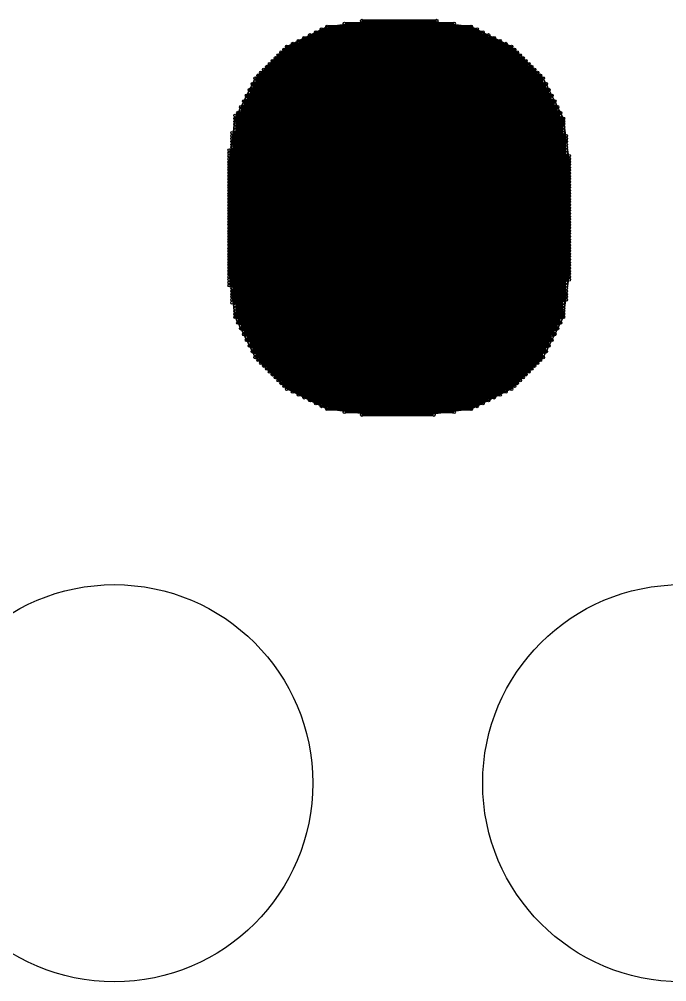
# Model space of a CAD drawing. Extents: x 0 to 126, y 0 to 22.
# Drawn here: x 12.512 to 13.083, y 12.113 to 12.963 of the extents above; entities that cross this region are included whole.
import ezdxf

# ---------------------------------------------------------------- set-up
doc = ezdxf.new("R2010")
doc.units = 0
doc.layers.get('0').update_dxf_attribs({"linetype": 'CONTINUOUS'})
doc.layers.add('SEEEDSTUDIOXIAONRF52840V1_1_GTS', color=9, linetype='CONTINUOUS')

# ---------------------------------------------------------------- blocks, each defined once
blk = doc.blocks.new('ROUND_54')
blk.add_circle((0, 0), 0.17526)
blk = doc.blocks.new('ROUND_2')
blk.add_circle((0, 0), 0)
blk = doc.blocks.new('ROUND_1')
blk.add_circle((0, 0), 0.00127)

msp = doc.modelspace()

# ---------------------------------------------------------------- linework, layer by layer
at = {"layer": 'SEEEDSTUDIOXIAONRF52840V1_1_GTS', "const_width": 0.00254}
for points in [[(12.91082, 12.95654), (12.78382, 12.95654)], [(12.79906, 12.95908), (12.89558, 12.95908)], [(12.88034, 12.96162), (12.8143, 12.96162)], [(12.76858, 12.94892), (12.92606, 12.94892)], [(12.92098, 12.95146), (12.77366, 12.95146)], [(12.77874, 12.954), (12.9159, 12.954)], [(12.74826, 12.93876), (12.94638, 12.93876)], [(12.9413, 12.9413), (12.75334, 12.9413)], [(12.75842, 12.94384), (12.93622, 12.94384)], [(12.93114, 12.94638), (12.7635, 12.94638)], [(12.954, 12.93114), (12.74064, 12.93114)], [(12.74318, 12.93368), (12.95146, 12.93368)], [(12.94892, 12.93622), (12.74572, 12.93622)], [(12.73302, 12.92352), (12.96162, 12.92352)], [(12.95908, 12.92606), (12.73556, 12.92606)], [(12.7381, 12.9286), (12.95654, 12.9286)], [(12.72286, 12.91336), (12.97178, 12.91336)], [(12.96924, 12.9159), (12.7254, 12.9159)], [(12.72794, 12.91844), (12.9667, 12.91844)], [(12.96416, 12.92098), (12.73048, 12.92098)], [(12.97686, 12.90574), (12.71778, 12.90574)], [(12.97432, 12.91082), (12.72032, 12.91082)], [(12.72032, 12.90828), (12.97432, 12.90828)], [(12.9794, 12.90066), (12.71524, 12.90066)], [(12.71524, 12.89812), (12.9794, 12.89812)], [(12.71778, 12.9032), (12.97686, 12.9032)], [(12.98448, 12.8905), (12.71016, 12.8905)], [(12.71016, 12.88796), (12.98448, 12.88796)], [(12.98194, 12.89558), (12.7127, 12.89558)], [(12.7127, 12.89304), (12.98194, 12.89304)], [(12.98956, 12.88034), (12.70508, 12.88034)], [(12.98702, 12.88542), (12.70762, 12.88542)], [(12.70762, 12.88288), (12.98702, 12.88288)], [(12.70254, 12.8778), (12.98956, 12.8778)], [(12.9921, 12.87526), (12.70254, 12.87526)], [(12.70254, 12.87272), (12.9921, 12.87272)], [(12.7, 12.86256), (12.9921, 12.86256)], [(12.9921, 12.87018), (12.70254, 12.87018)], [(12.70254, 12.86764), (12.9921, 12.86764)], [(12.9921, 12.8651), (12.70254, 12.8651)], [(12.99464, 12.86002), (12.7, 12.86002)], [(12.7, 12.85748), (12.99464, 12.85748)], [(12.99464, 12.85494), (12.7, 12.85494)], [(12.69746, 12.84732), (12.99464, 12.84732)], [(12.7, 12.8524), (12.99464, 12.8524)], [(12.99464, 12.84986), (12.7, 12.84986)], [(12.99464, 12.84478), (12.69746, 12.84478)], [(12.69746, 12.84224), (12.99718, 12.84224)], [(12.99718, 12.8397), (12.69746, 12.8397)], [(12.69746, 12.83716), (12.99718, 12.83716)], [(12.99718, 12.83462), (12.69746, 12.83462)], [(12.69746, 12.83208), (12.99718, 12.83208)], [(12.99718, 12.82954), (12.69746, 12.82954)], [(12.69746, 12.827), (12.99718, 12.827)], [(12.99718, 12.82446), (12.69746, 12.82446)], [(12.69746, 12.82192), (12.99718, 12.82192)], [(12.99718, 12.81938), (12.69746, 12.81938)], [(12.69746, 12.81684), (12.99718, 12.81684)], [(12.99718, 12.8143), (12.69746, 12.8143)], [(12.69746, 12.81176), (12.99718, 12.81176)], [(12.99718, 12.80922), (12.69746, 12.80922)], [(12.69746, 12.80668), (12.99718, 12.80668)], [(12.99718, 12.80414), (12.69746, 12.80414)], [(12.69746, 12.8016), (12.99718, 12.8016)], [(12.99718, 12.79906), (12.69746, 12.79906)], [(12.69746, 12.79652), (12.99718, 12.79652)], [(12.99718, 12.79398), (12.69746, 12.79398)], [(12.69746, 12.79144), (12.99718, 12.79144)], [(12.99718, 12.7889), (12.69746, 12.7889)], [(12.69746, 12.78636), (12.99718, 12.78636)], [(12.99718, 12.78382), (12.69746, 12.78382)], [(12.69746, 12.78128), (12.99718, 12.78128)], [(12.99718, 12.77874), (12.69746, 12.77874)], [(12.69746, 12.7762), (12.99718, 12.7762)], [(12.99718, 12.77366), (12.69746, 12.77366)], [(12.69746, 12.77112), (12.99718, 12.77112)], [(12.99718, 12.76858), (12.69746, 12.76858)], [(12.69746, 12.76604), (12.99718, 12.76604)], [(12.99718, 12.7635), (12.69746, 12.7635)], [(12.69746, 12.76096), (12.99718, 12.76096)], [(12.99718, 12.75842), (12.69746, 12.75842)], [(12.69746, 12.75588), (12.99718, 12.75588)], [(12.99718, 12.75334), (12.69746, 12.75334)], [(12.69746, 12.7508), (12.99718, 12.7508)], [(12.99718, 12.74826), (12.69746, 12.74826)], [(12.69746, 12.74572), (12.99718, 12.74572)], [(12.99718, 12.74318), (12.69746, 12.74318)], [(12.69746, 12.74064), (12.99718, 12.74064)], [(12.99718, 12.7381), (12.69746, 12.7381)], [(12.69746, 12.73556), (12.99718, 12.73556)], [(12.99718, 12.73302), (12.69746, 12.73302)], [(12.69746, 12.73048), (12.99464, 12.73048)], [(12.99464, 12.72794), (12.69746, 12.72794)], [(12.7, 12.7254), (12.99464, 12.7254)], [(12.99464, 12.72286), (12.7, 12.72286)], [(12.7, 12.72032), (12.99464, 12.72032)], [(12.99464, 12.71778), (12.7, 12.71778)], [(12.7, 12.71524), (12.99464, 12.71524)], [(12.9921, 12.7127), (12.7, 12.7127)], [(12.70254, 12.71016), (12.9921, 12.71016)], [(12.9921, 12.70762), (12.70254, 12.70762)], [(12.70254, 12.70508), (12.9921, 12.70508)], [(12.9921, 12.70254), (12.70254, 12.70254)], [(12.70254, 12.7), (12.9921, 12.7)], [(12.70508, 12.69746), (12.98956, 12.69746)], [(12.98956, 12.69492), (12.70508, 12.69492)], [(12.70762, 12.69238), (12.98702, 12.69238)], [(12.98702, 12.68984), (12.70762, 12.68984)], [(12.71016, 12.6873), (12.98448, 12.6873)], [(12.98448, 12.68476), (12.71016, 12.68476)], [(12.7127, 12.68222), (12.98194, 12.68222)], [(12.98194, 12.67968), (12.7127, 12.67968)], [(12.71524, 12.67714), (12.9794, 12.67714)], [(12.9794, 12.6746), (12.71524, 12.6746)], [(12.71778, 12.67206), (12.97686, 12.67206)], [(12.97686, 12.66952), (12.71778, 12.66952)], [(12.72032, 12.66698), (12.97432, 12.66698)], [(12.97432, 12.66444), (12.72032, 12.66444)], [(12.72286, 12.6619), (12.97178, 12.6619)], [(12.96924, 12.65936), (12.7254, 12.65936)], [(12.72794, 12.65682), (12.9667, 12.65682)], [(12.96416, 12.65428), (12.73048, 12.65428)], [(12.73302, 12.65174), (12.96162, 12.65174)], [(12.95908, 12.6492), (12.73556, 12.6492)], [(12.7381, 12.64666), (12.95654, 12.64666)], [(12.954, 12.64412), (12.74064, 12.64412)], [(12.74318, 12.64158), (12.95146, 12.64158)], [(12.94892, 12.63904), (12.74572, 12.63904)], [(12.74826, 12.6365), (12.94638, 12.6365)], [(12.9413, 12.63396), (12.75334, 12.63396)], [(12.75842, 12.63142), (12.93622, 12.63142)], [(12.93114, 12.62888), (12.7635, 12.62888)], [(12.76858, 12.62634), (12.92606, 12.62634)], [(12.92098, 12.6238), (12.77366, 12.6238)], [(12.77874, 12.62126), (12.9159, 12.62126)], [(12.91082, 12.61872), (12.78382, 12.61872)], [(12.79906, 12.61618), (12.89558, 12.61618)], [(12.8778, 12.61364), (12.8143, 12.61364)]]:
    msp.add_lwpolyline(points, dxfattribs=at)
at = {"layer": 'SEEEDSTUDIOXIAONRF52840V1_1_GTS'}
for points in [[(12.78382, 12.95654), (12.82192, 12.96162)], [(12.82192, 12.96162), (12.87272, 12.96162)], [(12.87272, 12.96162), (12.91082, 12.95654)], [(12.74826, 12.93876), (12.78382, 12.95654)], [(12.91082, 12.95654), (12.94638, 12.93876)], [(12.72032, 12.91082), (12.74826, 12.93876)], [(12.94638, 12.93876), (12.97432, 12.91082)], [(12.70254, 12.87526), (12.72032, 12.91082)], [(12.97432, 12.91082), (12.9921, 12.87526)], [(12.69746, 12.83716), (12.70254, 12.87526)], [(12.9921, 12.87526), (12.99718, 12.83716)], [(12.69746, 12.7381), (12.69746, 12.83716)], [(12.99718, 12.83716), (12.99718, 12.7381)], [(12.70254, 12.7), (12.69746, 12.7381)], [(12.99718, 12.7381), (12.9921, 12.7)], [(12.72032, 12.66444), (12.70254, 12.7)], [(12.9921, 12.7), (12.97432, 12.66444)], [(12.74826, 12.6365), (12.72032, 12.66444)], [(12.97432, 12.66444), (12.94638, 12.6365)], [(12.78382, 12.61872), (12.74826, 12.6365)], [(12.94638, 12.6365), (12.91082, 12.61872)], [(12.82192, 12.61364), (12.78382, 12.61872)], [(12.91082, 12.61872), (12.87272, 12.61364)], [(12.87272, 12.61364), (12.82192, 12.61364)]]:
    msp.add_lwpolyline(points, dxfattribs=at)

# ---------------------------------------------------------------- block references
for name, p in [('ROUND_2', (12.82192, 12.96162)), ('ROUND_2', (12.87272, 12.96162)), ('ROUND_1', (12.78382, 12.95654)), ('ROUND_1', (12.79906, 12.95908)), ('ROUND_1', (12.8143, 12.96162)), ('ROUND_1', (12.88034, 12.96162)), ('ROUND_1', (12.89558, 12.95908)), ('ROUND_1', (12.91082, 12.95654)), ('ROUND_2', (12.78382, 12.95654)), ('ROUND_2', (12.91082, 12.95654)), ('ROUND_1', (12.76858, 12.94892)), ('ROUND_1', (12.77366, 12.95146)), ('ROUND_1', (12.77874, 12.954)), ('ROUND_1', (12.9159, 12.954)), ('ROUND_1', (12.92098, 12.95146)), ('ROUND_1', (12.92606, 12.94892)), ('ROUND_1', (12.74826, 12.93876)), ('ROUND_1', (12.75334, 12.9413)), ('ROUND_1', (12.75842, 12.94384)), ('ROUND_1', (12.7635, 12.94638)), ('ROUND_1', (12.93114, 12.94638)), ('ROUND_1', (12.93622, 12.94384)), ('ROUND_1', (12.9413, 12.9413)), ('ROUND_1', (12.94638, 12.93876)), ('ROUND_2', (12.74826, 12.93876)), ('ROUND_2', (12.94638, 12.93876)), ('ROUND_1', (12.74064, 12.93114)), ('ROUND_1', (12.74318, 12.93368)), ('ROUND_1', (12.74572, 12.93622)), ('ROUND_1', (12.94892, 12.93622)), ('ROUND_1', (12.95146, 12.93368)), ('ROUND_1', (12.954, 12.93114)), ('ROUND_1', (12.73302, 12.92352)), ('ROUND_1', (12.73556, 12.92606)), ('ROUND_1', (12.7381, 12.9286)), ('ROUND_1', (12.95654, 12.9286)), ('ROUND_1', (12.95908, 12.92606)), ('ROUND_1', (12.96162, 12.92352)), ('ROUND_1', (12.72286, 12.91336)), ('ROUND_1', (12.7254, 12.9159)), ('ROUND_1', (12.72794, 12.91844)), ('ROUND_1', (12.73048, 12.92098)), ('ROUND_1', (12.96416, 12.92098)), ('ROUND_1', (12.9667, 12.91844)), ('ROUND_1', (12.96924, 12.9159)), ('ROUND_1', (12.97178, 12.91336)), ('ROUND_2', (12.72032, 12.91082)), ('ROUND_2', (12.97432, 12.91082)), ('ROUND_1', (12.71778, 12.90574)), ('ROUND_1', (12.72032, 12.91082)), ('ROUND_1', (12.72032, 12.90828)), ('ROUND_1', (12.97432, 12.91082)), ('ROUND_1', (12.97432, 12.90828)), ('ROUND_1', (12.97686, 12.90574)), ('ROUND_1', (12.71524, 12.90066)), ('ROUND_1', (12.71524, 12.89812)), ('ROUND_1', (12.71778, 12.9032)), ('ROUND_1', (12.97686, 12.9032)), ('ROUND_1', (12.9794, 12.90066)), ('ROUND_1', (12.9794, 12.89812)), ('ROUND_1', (12.71016, 12.8905)), ('ROUND_1', (12.71016, 12.88796)), ('ROUND_1', (12.7127, 12.89558)), ('ROUND_1', (12.7127, 12.89304)), ('ROUND_1', (12.98194, 12.89558)), ('ROUND_1', (12.98194, 12.89304)), ('ROUND_1', (12.98448, 12.8905)), ('ROUND_1', (12.98448, 12.88796)), ('ROUND_1', (12.70508, 12.88034)), ('ROUND_1', (12.70762, 12.88542)), ('ROUND_1', (12.70762, 12.88288)), ('ROUND_1', (12.98702, 12.88542)), ('ROUND_1', (12.98702, 12.88288)), ('ROUND_1', (12.98956, 12.88034)), ('ROUND_2', (12.70254, 12.87526)), ('ROUND_2', (12.9921, 12.87526)), ('ROUND_1', (12.70254, 12.8778)), ('ROUND_1', (12.70254, 12.87526)), ('ROUND_1', (12.70254, 12.87272)), ('ROUND_1', (12.98956, 12.8778)), ('ROUND_1', (12.9921, 12.87526)), ('ROUND_1', (12.9921, 12.87272)), ('ROUND_1', (12.7, 12.86256)), ('ROUND_1', (12.70254, 12.87018)), ('ROUND_1', (12.70254, 12.86764)), ('ROUND_1', (12.70254, 12.8651)), ('ROUND_1', (12.9921, 12.87018)), ('ROUND_1', (12.9921, 12.86764)), ('ROUND_1', (12.9921, 12.8651)), ('ROUND_1', (12.9921, 12.86256)), ('ROUND_1', (12.7, 12.86002)), ('ROUND_1', (12.7, 12.85748)), ('ROUND_1', (12.7, 12.85494)), ('ROUND_1', (12.99464, 12.86002)), ('ROUND_1', (12.99464, 12.85748)), ('ROUND_1', (12.99464, 12.85494)), ('ROUND_1', (12.69746, 12.84732)), ('ROUND_1', (12.7, 12.8524)), ('ROUND_1', (12.7, 12.84986)), ('ROUND_1', (12.99464, 12.8524)), ('ROUND_1', (12.99464, 12.84986)), ('ROUND_1', (12.99464, 12.84732)), ('ROUND_1', (12.69746, 12.84478)), ('ROUND_1', (12.69746, 12.84224)), ('ROUND_1', (12.69746, 12.8397)), ('ROUND_1', (12.69746, 12.83716)), ('ROUND_1', (12.99464, 12.84478)), ('ROUND_1', (12.99718, 12.84224)), ('ROUND_1', (12.99718, 12.8397)), ('ROUND_1', (12.99718, 12.83716)), ('ROUND_2', (12.69746, 12.83716)), ('ROUND_2', (12.99718, 12.83716)), ('ROUND_2', (12.69746, 12.83716)), ('ROUND_1', (12.69746, 12.83462)), ('ROUND_1', (12.69746, 12.83208)), ('ROUND_1', (12.69746, 12.82954)), ('ROUND_1', (12.99718, 12.83462)), ('ROUND_1', (12.99718, 12.83208)), ('ROUND_1', (12.99718, 12.82954)), ('ROUND_1', (12.69746, 12.827)), ('ROUND_1', (12.69746, 12.82446)), ('ROUND_1', (12.69746, 12.82192)), ('ROUND_1', (12.99718, 12.827)), ('ROUND_1', (12.99718, 12.82446)), ('ROUND_1', (12.99718, 12.82192)), ('ROUND_1', (12.69746, 12.81938)), ('ROUND_1', (12.69746, 12.81684)), ('ROUND_1', (12.69746, 12.8143)), ('ROUND_1', (12.69746, 12.81176)), ('ROUND_1', (12.99718, 12.81938)), ('ROUND_1', (12.99718, 12.81684)), ('ROUND_1', (12.99718, 12.8143)), ('ROUND_1', (12.99718, 12.81176)), ('ROUND_1', (12.69746, 12.80922)), ('ROUND_1', (12.69746, 12.80668)), ('ROUND_1', (12.69746, 12.80414)), ('ROUND_1', (12.99718, 12.80922)), ('ROUND_1', (12.99718, 12.80668)), ('ROUND_1', (12.99718, 12.80414)), ('ROUND_1', (12.69746, 12.8016)), ('ROUND_1', (12.69746, 12.79906)), ('ROUND_1', (12.69746, 12.79652)), ('ROUND_1', (12.99718, 12.8016)), ('ROUND_1', (12.99718, 12.79906)), ('ROUND_1', (12.99718, 12.79652)), ('ROUND_1', (12.69746, 12.79398)), ('ROUND_1', (12.69746, 12.79144)), ('ROUND_1', (12.69746, 12.7889)), ('ROUND_1', (12.69746, 12.78636)), ('ROUND_1', (12.99718, 12.79398)), ('ROUND_1', (12.99718, 12.79144)), ('ROUND_1', (12.99718, 12.7889)), ('ROUND_1', (12.99718, 12.78636)), ('ROUND_1', (12.69746, 12.78382)), ('ROUND_1', (12.69746, 12.78128)), ('ROUND_1', (12.69746, 12.77874)), ('ROUND_1', (12.99718, 12.78382)), ('ROUND_1', (12.99718, 12.78128)), ('ROUND_1', (12.99718, 12.77874)), ('ROUND_1', (12.69746, 12.7762)), ('ROUND_1', (12.69746, 12.77366)), ('ROUND_1', (12.69746, 12.77112)), ('ROUND_1', (12.99718, 12.7762)), ('ROUND_1', (12.99718, 12.77366)), ('ROUND_1', (12.99718, 12.77112)), ('ROUND_1', (12.69746, 12.76858)), ('ROUND_1', (12.69746, 12.76604)), ('ROUND_1', (12.69746, 12.7635)), ('ROUND_1', (12.69746, 12.76096)), ('ROUND_1', (12.99718, 12.76858)), ('ROUND_1', (12.99718, 12.76604)), ('ROUND_1', (12.99718, 12.7635)), ('ROUND_1', (12.99718, 12.76096)), ('ROUND_1', (12.69746, 12.75842)), ('ROUND_1', (12.69746, 12.75588)), ('ROUND_1', (12.69746, 12.75334)), ('ROUND_1', (12.99718, 12.75842)), ('ROUND_1', (12.99718, 12.75588)), ('ROUND_1', (12.99718, 12.75334)), ('ROUND_1', (12.69746, 12.7508)), ('ROUND_1', (12.69746, 12.74826)), ('ROUND_1', (12.69746, 12.74572)), ('ROUND_1', (12.69746, 12.74318)), ('ROUND_1', (12.99718, 12.7508)), ('ROUND_1', (12.99718, 12.74826)), ('ROUND_1', (12.99718, 12.74572)), ('ROUND_1', (12.99718, 12.74318)), ('ROUND_2', (12.99718, 12.7381)), ('ROUND_2', (12.69746, 12.7381)), ('ROUND_1', (12.69746, 12.74064)), ('ROUND_1', (12.69746, 12.7381)), ('ROUND_1', (12.69746, 12.73556)), ('ROUND_1', (12.99718, 12.74064)), ('ROUND_1', (12.99718, 12.7381)), ('ROUND_1', (12.99718, 12.73556)), ('ROUND_1', (12.69746, 12.73302)), ('ROUND_1', (12.69746, 12.73048)), ('ROUND_1', (12.69746, 12.72794)), ('ROUND_1', (12.99464, 12.73048)), ('ROUND_1', (12.99464, 12.72794)), ('ROUND_1', (12.99718, 12.73302)), ('ROUND_1', (12.7, 12.7254)), ('ROUND_1', (12.7, 12.72286)), ('ROUND_1', (12.7, 12.72032)), ('ROUND_1', (12.7, 12.71778)), ('ROUND_1', (12.99464, 12.7254)), ('ROUND_1', (12.99464, 12.72286)), ('ROUND_1', (12.99464, 12.72032)), ('ROUND_1', (12.99464, 12.71778)), ('ROUND_1', (12.7, 12.71524)), ('ROUND_1', (12.7, 12.7127)), ('ROUND_1', (12.70254, 12.71016)), ('ROUND_1', (12.9921, 12.7127)), ('ROUND_1', (12.9921, 12.71016)), ('ROUND_1', (12.99464, 12.71524)), ('ROUND_1', (12.70254, 12.70762)), ('ROUND_1', (12.70254, 12.70508)), ('ROUND_1', (12.70254, 12.70254)), ('ROUND_1', (12.9921, 12.70762)), ('ROUND_1', (12.9921, 12.70508)), ('ROUND_1', (12.9921, 12.70254)), ('ROUND_2', (12.9921, 12.7)), ('ROUND_2', (12.70254, 12.7)), ('ROUND_1', (12.70254, 12.7)), ('ROUND_1', (12.70508, 12.69746)), ('ROUND_1', (12.70508, 12.69492)), ('ROUND_1', (12.70762, 12.69238)), ('ROUND_1', (12.98702, 12.69238)), ('ROUND_1', (12.98956, 12.69746)), ('ROUND_1', (12.98956, 12.69492)), ('ROUND_1', (12.9921, 12.7)), ('ROUND_1', (12.70762, 12.68984)), ('ROUND_1', (12.71016, 12.6873)), ('ROUND_1', (12.71016, 12.68476)), ('ROUND_1', (12.98448, 12.6873)), ('ROUND_1', (12.98448, 12.68476)), ('ROUND_1', (12.98702, 12.68984)), ('ROUND_1', (12.7127, 12.68222)), ('ROUND_1', (12.7127, 12.67968)), ('ROUND_1', (12.71524, 12.67714)), ('ROUND_1', (12.9794, 12.67714)), ('ROUND_1', (12.98194, 12.68222)), ('ROUND_1', (12.98194, 12.67968)), ('ROUND_1', (12.71524, 12.6746)), ('ROUND_1', (12.71778, 12.67206)), ('ROUND_1', (12.71778, 12.66952)), ('ROUND_1', (12.72032, 12.66698)), ('ROUND_1', (12.97432, 12.66698)), ('ROUND_1', (12.97686, 12.67206)), ('ROUND_1', (12.97686, 12.66952)), ('ROUND_1', (12.9794, 12.6746)), ('ROUND_2', (12.97432, 12.66444)), ('ROUND_2', (12.72032, 12.66444)), ('ROUND_1', (12.72032, 12.66444)), ('ROUND_1', (12.72286, 12.6619)), ('ROUND_1', (12.7254, 12.65936)), ('ROUND_1', (12.96924, 12.65936)), ('ROUND_1', (12.97178, 12.6619)), ('ROUND_1', (12.97432, 12.66444)), ('ROUND_1', (12.72794, 12.65682)), ('ROUND_1', (12.73048, 12.65428)), ('ROUND_1', (12.73302, 12.65174)), ('ROUND_1', (12.96162, 12.65174)), ('ROUND_1', (12.96416, 12.65428)), ('ROUND_1', (12.9667, 12.65682)), ('ROUND_1', (12.73556, 12.6492)), ('ROUND_1', (12.7381, 12.64666)), ('ROUND_1', (12.74064, 12.64412)), ('ROUND_1', (12.74318, 12.64158)), ('ROUND_1', (12.95146, 12.64158)), ('ROUND_1', (12.954, 12.64412)), ('ROUND_1', (12.95654, 12.64666)), ('ROUND_1', (12.95908, 12.6492)), ('ROUND_2', (12.94638, 12.6365)), ('ROUND_2', (12.74826, 12.6365)), ('ROUND_1', (12.74572, 12.63904)), ('ROUND_1', (12.74826, 12.6365)), ('ROUND_1', (12.75334, 12.63396)), ('ROUND_1', (12.9413, 12.63396)), ('ROUND_1', (12.94638, 12.6365)), ('ROUND_1', (12.94892, 12.63904)), ('ROUND_1', (12.75842, 12.63142)), ('ROUND_1', (12.7635, 12.62888)), ('ROUND_1', (12.76858, 12.62634)), ('ROUND_1', (12.92606, 12.62634)), ('ROUND_1', (12.93114, 12.62888)), ('ROUND_1', (12.93622, 12.63142)), ('ROUND_2', (12.91082, 12.61872)), ('ROUND_2', (12.78382, 12.61872)), ('ROUND_1', (12.77366, 12.6238)), ('ROUND_1', (12.77874, 12.62126)), ('ROUND_1', (12.78382, 12.61872)), ('ROUND_1', (12.79906, 12.61618)), ('ROUND_1', (12.89558, 12.61618)), ('ROUND_1', (12.91082, 12.61872)), ('ROUND_1', (12.9159, 12.62126)), ('ROUND_1', (12.92098, 12.6238)), ('ROUND_2', (12.87272, 12.61364)), ('ROUND_2', (12.82192, 12.61364)), ('ROUND_1', (12.8143, 12.61364)), ('ROUND_1', (12.8778, 12.61364)), ('ROUND_54', (12.59586, 12.28852)), ('ROUND_54', (13.09624, 12.28852))]:
    msp.add_blockref(name, p, dxfattribs=at)

doc.saveas('drawing.dxf')
